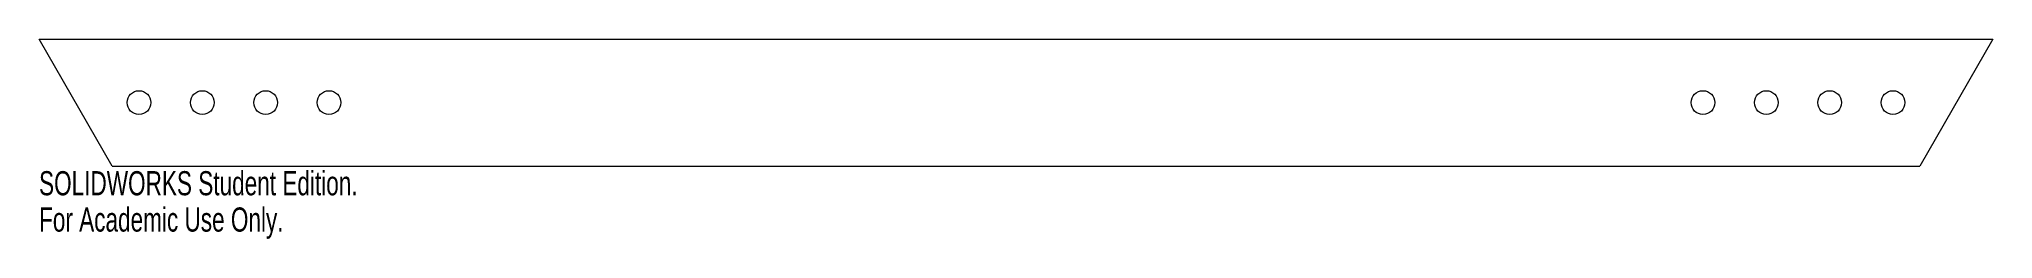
# Model space of a CAD drawing. Header units: inches. Extents: x -15.4 to 0, y -1.1 to 0.5.
import ezdxf

# ---------------------------------------------------------------- set-up
doc = ezdxf.new("R2010")
doc.units = ezdxf.units.IN
doc.header["$MEASUREMENT"] = 0
doc.styles.add('SLDTEXTSTYLE0', font='TXT', dxfattribs={"width": 0.7})

msp = doc.modelspace()

# ---------------------------------------------------------------- linework, layer by layer
at = {"color": 7, "linetype": 'Continuous', "lineweight": 15}
for p, q in [((-15.425, 0.5), (0, 0.5)), ((-14.847, -0.5), (-15.425, 0.5)), ((0, 0.5), (-0.577, -0.5)), ((-14.847, -0.5), (-0.577, -0.5))]:
    msp.add_line(p, q, dxfattribs=at)
for centre in [(-14.636, 0), (-14.136, 0), (-13.636, 0), (-13.136, 0), (-2.289, 0), (-1.789, 0), (-1.289, 0), (-0.789, 0)]:
    msp.add_circle(centre, 0.0938, dxfattribs=at)

# ---------------------------------------------------------------- texts
at = {"color": 7, "linetype": 'Continuous', "char_height": 0.1903, "attachment_point": 1, "style": 'SLDTEXTSTYLE0'}
for s, insert in [('SOLIDWORKS Student Edition.', (-15.425, -0.54)), ('For Academic Use Only.', (-15.425, -0.826))]:
    msp.add_mtext(s, dxfattribs=dict(at, insert=insert))

doc.saveas('drawing.dxf')
